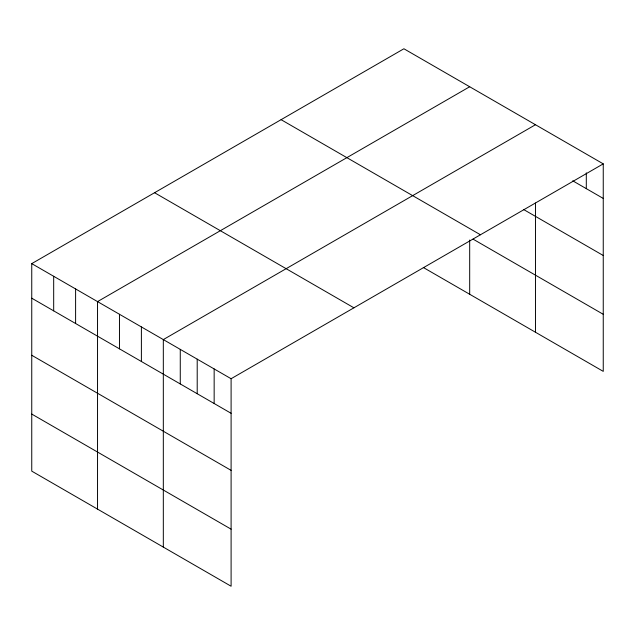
<?xml version="1.0" encoding="UTF-8"?>
<svg xmlns="http://www.w3.org/2000/svg" width="635" height="635" viewBox="0 0 635 635"><rect width="100%" height="100%" fill="white"/><g stroke="black" fill="none" stroke-linecap="round" stroke-linejoin="round"><path stroke-width="0.95" d="M603.25 163.862L231.1 378.722L231.1 586.232L31.75 471.138L31.75 263.628L403.9 48.768L603.25 163.862L603.25 371.372L423.299 267.478M469.686 86.749L97.536 301.609L97.536 509.119M535.472 124.73L163.322 339.59L163.322 547.1M572.746 180.816L603.25 198.43M523.661 209.55L603.25 255.5M281.091 119.674L480.441 234.767M473.059 239.133L603.25 314.301M154.559 192.722L353.909 307.816M31.75 263.628L231.1 378.722M31.75 298.196L231.1 413.29M31.75 355.267L231.1 470.36M31.75 414.068L231.1 529.161M586.303 172.847L586.303 188.643M535.472 203.049L535.472 332.24M469.686 240.046L469.686 294.259M214.154 368.935L214.154 403.503M197.207 359.156L197.207 393.724M180.269 349.369L180.269 383.937M141.391 326.93L141.391 361.498M119.467 314.269L119.467 348.837M75.605 288.949L75.605 323.517M53.681 276.288L53.681 310.856"/></g></svg>
